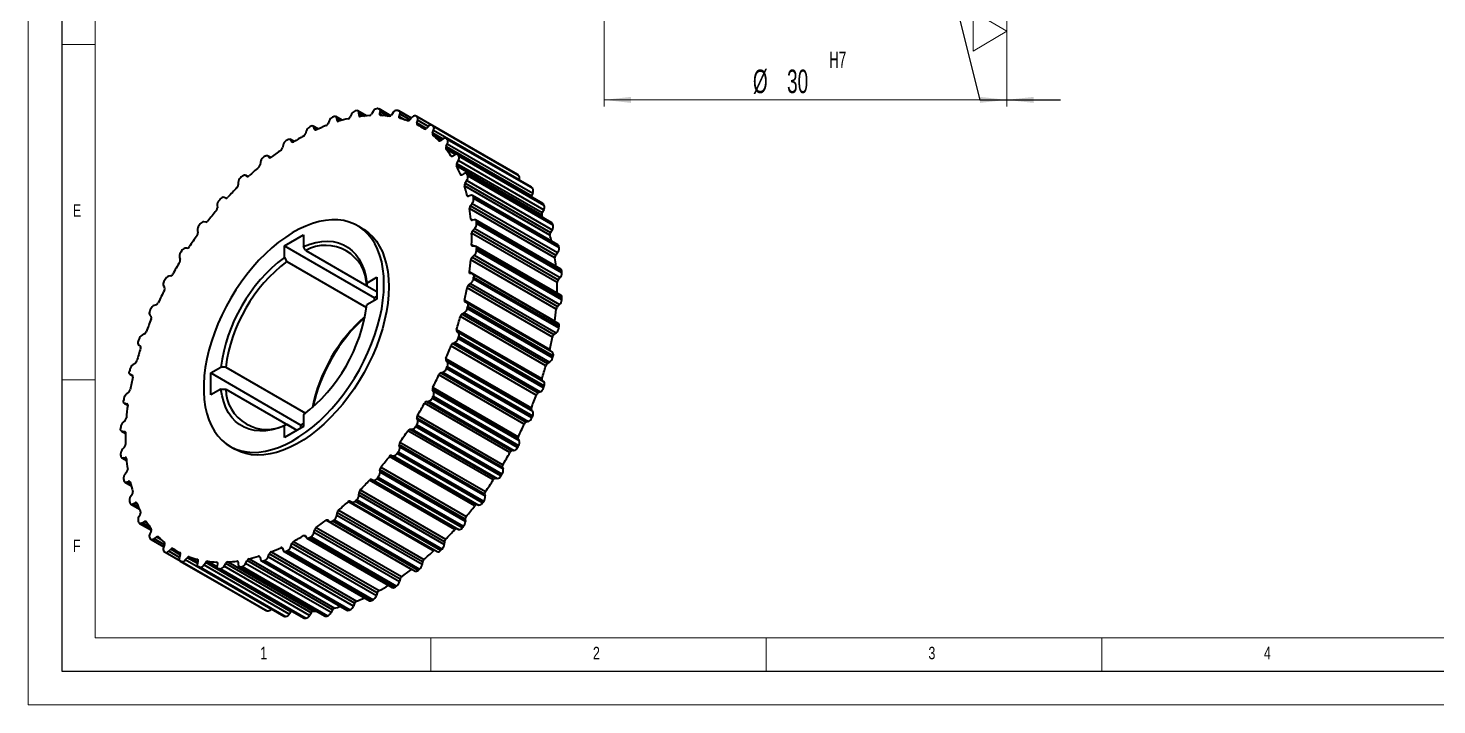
# Model space of a CAD drawing. Header units: millimetres. Extents: x 0 to 420, y 0 to 297.
# Drawn here: x 0 to 209.9, y 0 to 100.9 of the extents above; entities that cross this region are included whole.
import ezdxf

# ---------------------------------------------------------------- set-up
doc = ezdxf.new("R2010")
doc.units = ezdxf.units.MM
doc.styles.add('SLDTEXTSTYLE0', font='TXT', dxfattribs={"width": 0.605})
doc.styles.add('SLDTEXTSTYLE3', font='TXT', dxfattribs={"width": 0.75})
doc.dimstyles.new('SLDDIMSTYLE3', dxfattribs={"dimtxt": 3.5, "dimasz": 4, "dimexe": 0, "dimexo": 0.0625, "dimgap": 0.875, "dimtad": 1, "dimlfac": 0.5, "dimrnd": 1e-09, "dimzin": 12, "dimdsep": 46, "dimtxsty": 'SLDTEXTSTYLE0', "dimsah": 1, "dimcen": 0.09, "dimadec": 0, "dimazin": 0, "dimtfac": 1, "dimtofl": 0, "dimtmove": 0, "dimatfit": 3, "dimfxl": 1, "dimfrac": 2, "dimtolj": 1, "dimtzin": 12, "dimarcsym": 0})
doc.dimstyles.new('SLDDIMSTYLE5', dxfattribs={"dimtxt": 0, "dimasz": 4, "dimexe": 0, "dimexo": 0.0625, "dimgap": 0, "dimtad": 0, "dimtih": 1, "dimtoh": 1, "dimdec": 0, "dimrnd": 1e-09, "dimzin": 0, "dimdsep": 46, "dimtxsty": 'Standard', "dimblk1": 'NONE', "dimblk2": 'NONE', "dimsah": 1, "dimcen": 0.09, "dimadec": 0, "dimazin": 0, "dimtfac": 4, "dimtdec": 0, "dimtofl": 0, "dimtmove": 0, "dimatfit": 3, "dimldrblk": 'NONE', "dimfxl": 1, "dimfrac": 2, "dimtolj": 1, "dimtzin": 0, "dimarcsym": 0})

# ---------------------------------------------------------------- blocks, each defined once
blk = doc.blocks.new('*D13')
at = {"color": 7, "linetype": 'Continuous', "lineweight": 15}
for p, q in [((85.84, 192.25), (85.84, 89.22)), ((145.84, 192.25), (145.84, 89.22)), ((85.84, 90.22), (145.84, 90.22)), ((145.84, 90.22), (153.84, 90.22))]:
    blk.add_line(p, q, dxfattribs=at)
for points in [[(85.84, 90.22), (89.84, 89.77), (89.84, 90.67)], [(145.84, 90.22), (141.84, 90.67), (141.84, 89.77)], [(145.84, 90.22), (149.84, 89.77), (149.84, 90.67)]]:
    blk.add_solid(points, dxfattribs=at)
at = {"color": 7, "linetype": 'Continuous', "lineweight": 15, "attachment_point": 1, "style": 'SLDTEXTSTYLE0'}
for s, insert, char_height in [('H7', (119.38, 97.43), 2.45), ('%%c', (108.01, 94.73), 3.5), ('30', (113.1, 94.73), 3.5)]:
    blk.add_mtext(s, dxfattribs=dict(at, insert=insert, char_height=char_height))
blk = doc.blocks.new('_NONE')
blk = doc.blocks.new('SW_SFSYMBOL_0')
at = {"color": 0, "linetype": 'Continuous', "lineweight": 0}
for p, q in [((-5, -0.65), (-5, 6.68)), ((5, -6.54), (-5, -0.65)), ((0, -3.6), (0, -9.49)), ((5, -6.54), (0, -9.49))]:
    blk.add_line(p, q, dxfattribs=at)
at = {"color": 0, "linetype": 'Continuous', "lineweight": 0, "insert": (-4.51, 0), "char_height": 3.5, "attachment_point": 1, "rotation": 90, "style": 'SLDTEXTSTYLE0'}
blk.add_mtext('3,2', dxfattribs=at)

msp = doc.modelspace()

# ---------------------------------------------------------------- linework, layer by layer
at = {"color": 7, "linetype": 'Continuous', "lineweight": 0}
for p, q in [((0, 297), (0, 0.017)), ((10, 287), (10, 10)), ((5, 98.5), (10, 98.5)), ((10, 48.5), (5, 48.5)), ((10, 10), (227.8, 10)), ((60, 5), (60, 10)), ((110, 10), (110, 5)), ((160, 5), (160, 10)), ((0, 0.017), (419.733, 0.02))]:
    msp.add_line(p, q, dxfattribs=at)
at = {"color": 7, "linetype": 'Continuous', "lineweight": 30}
for p, q in [((5, 292), (5, 5.017)), ((5, 5.017), (227.8, 5.017))]:
    msp.add_line(p, q, dxfattribs=at)
at = {"color": 7, "linetype": 'Continuous', "lineweight": 40}
for p, q in [((50.428, 87.846), (49.147, 88.586)), ((49.305, 87.927), (49.291, 88.29)), ((51.398, 88.498), (51.162, 88.111)), ((54.054, 87.861), (52.293, 88.878)), ((52.408, 88.121), (52.436, 88.506)), ((54.411, 88.33), (54.148, 87.965)), ((57.119, 87.509), (55.24, 88.594)), ((43.208, 85.879), (42.475, 86.303)), ((42.693, 85.843), (42.597, 86.141)), ((44.858, 87.102), (44.686, 86.69)), ((46.794, 87.18), (45.855, 87.722)), ((46.049, 87.164), (45.993, 87.497)), ((48.196, 88.087), (47.989, 87.684)), ((55.303, 87.741), (55.373, 88.143)), ((57.182, 87.584), (56.897, 87.249)), ((70.665, 80.391), (57.937, 87.739)), ((57.942, 86.794), (58.052, 87.205)), ((59.129, 85.859), (58.543, 86.197)), ((59.665, 86.274), (59.363, 85.973)), ((72.912, 79.093), (60.184, 86.441)), ((60.205, 86.428), (72.933, 79.08)), ((73.09, 78.964), (60.362, 86.311)), ((39.656, 84.009), (39.063, 84.351)), ((39.298, 83.987), (39.162, 84.245)), ((41.443, 85.562), (41.307, 85.147)), ((60.279, 85.296), (60.427, 85.71)), ((60.427, 85.71), (73.155, 78.362)), ((61.816, 84.422), (61.502, 84.161)), ((75.001, 77.185), (62.273, 84.532)), ((62.333, 84.483), (75.061, 77.135)), ((75.194, 76.982), (62.466, 84.33)), ((36.165, 81.62), (35.679, 81.9)), ((38.007, 83.491), (37.911, 83.082)), ((62.274, 83.272), (62.459, 83.682)), ((62.274, 83.272), (75.002, 75.925)), ((62.459, 83.682), (75.187, 76.335)), ((63.599, 82.06), (63.279, 81.843)), ((76.72, 74.774), (63.992, 82.122)), ((64.085, 82.026), (76.813, 74.679)), ((34.612, 80.926), (34.556, 80.529)), ((35.919, 81.629), (35.746, 81.842)), ((76.572, 73.028), (63.844, 80.376)), ((63.894, 80.759), (64.111, 81.157)), ((63.894, 80.759), (76.622, 73.411)), ((64.111, 81.157), (76.839, 73.81)), ((76.919, 74.492), (64.191, 81.84)), ((70.676, 80.384), (70.665, 80.391)), ((31.313, 77.911), (31.299, 77.533)), ((32.745, 78.782), (32.379, 78.993)), ((32.615, 78.808), (32.409, 78.973)), ((64.983, 79.228), (64.663, 79.059)), ((65.109, 77.797), (65.355, 78.178)), ((65.109, 77.797), (77.837, 70.45)), ((78.04, 71.903), (65.312, 79.251)), ((65.355, 78.178), (78.083, 70.83)), ((65.43, 79.101), (78.158, 71.753)), ((78.234, 71.536), (65.507, 78.884)), ((72.933, 79.08), (72.912, 79.093)), ((73.155, 78.362), (73.122, 78.269)), ((29.443, 75.573), (29.206, 75.687)), ((77.748, 70.054), (65.02, 77.402)), ((65.946, 75.974), (65.629, 75.856)), ((78.937, 68.62), (66.21, 75.968)), ((66.345, 75.756), (79.073, 68.408)), ((75.187, 76.335), (75.002, 75.925)), ((28.169, 74.497), (28.197, 74.144)), ((78.501, 66.69), (65.773, 74.038)), ((65.9, 74.439), (66.171, 74.794)), ((65.9, 74.439), (78.628, 67.091)), ((66.171, 74.794), (78.899, 67.447)), ((79.119, 68.165), (66.391, 75.512)), ((76.839, 73.81), (76.622, 73.411)), ((26.456, 71.979), (26.193, 72.04)), ((49.801, 71.055), (49.094, 71.463)), ((66.469, 72.355), (66.163, 72.29)), ((79.398, 64.983), (66.67, 72.33)), ((66.814, 72.049), (79.542, 64.701)), ((79.557, 64.435), (66.829, 71.783)), ((25.232, 70.743), (25.301, 70.421)), ((38.181, 68.481), (41.009, 70.114)), ((41.009, 70.114), (41.009, 68.375)), ((78.818, 62.994), (66.09, 70.342)), ((66.254, 70.741), (66.545, 71.066)), ((66.254, 70.741), (78.981, 63.393)), ((66.545, 71.066), (79.273, 63.718)), ((78.083, 70.83), (77.837, 70.45)), ((23.707, 68.088), (23.422, 68.095)), ((38.181, 66.742), (38.181, 68.481)), ((38.181, 68.481), (51.616, 60.725)), ((41.363, 67.759), (50.46, 62.507)), ((66.545, 68.432), (66.254, 68.421)), ((79.413, 61.052), (66.685, 68.4)), ((79.542, 60.412), (66.814, 67.76)), ((66.829, 68.044), (79.557, 60.696)), ((78.899, 67.447), (78.628, 67.091)), ((22.552, 66.712), (22.662, 66.427)), ((38.534, 66.126), (50.419, 59.265)), ((78.694, 59.028), (65.966, 66.376)), ((66.163, 66.767), (66.469, 67.055)), ((66.163, 66.767), (78.891, 59.419)), ((66.469, 67.055), (79.197, 59.708)), ((21.241, 63.966), (20.94, 63.919)), ((50.464, 62.915), (51.969, 63.784)), ((51.969, 63.784), (51.969, 60.518)), ((65.773, 64.569), (78.501, 57.222)), ((66.171, 64.272), (65.9, 64.315)), ((78.983, 56.895), (66.255, 64.243)), ((79.073, 56.164), (66.345, 63.511)), ((66.391, 63.808), (79.119, 56.461)), ((79.273, 63.718), (78.981, 63.393)), ((20.177, 62.474), (20.325, 62.231)), ((50.461, 62.505), (51.969, 61.634)), ((51.616, 60.725), (51.969, 60.929)), ((78.131, 54.861), (65.403, 62.208)), ((65.629, 62.585), (65.946, 62.832)), ((65.629, 62.585), (78.357, 55.237)), ((65.946, 62.832), (78.673, 55.484)), ((19.102, 59.684), (18.789, 59.583)), ((51.969, 60.518), (50.464, 59.649)), ((51.616, 60.314), (51.616, 60.725)), ((65.02, 60.336), (77.748, 52.988)), ((65.355, 59.947), (65.109, 60.044)), ((78.115, 52.584), (65.387, 59.932)), ((78.158, 51.762), (65.43, 59.11)), ((65.507, 59.415), (78.234, 52.068)), ((79.197, 59.708), (78.891, 59.419)), ((18.146, 58.101), (18.33, 57.904)), ((77.139, 50.563), (64.411, 57.911)), ((64.663, 58.266), (64.983, 58.468)), ((64.663, 58.266), (77.391, 50.919)), ((64.983, 58.468), (77.711, 51.12)), ((78.501, 57.222), (78.498, 57.176)), ((17.325, 55.314), (17.005, 55.162)), ((63.844, 56.004), (76.572, 48.657)), ((64.111, 55.531), (63.894, 55.679)), ((76.622, 48.331), (63.894, 55.679)), ((76.813, 47.284), (64.085, 54.632)), ((76.839, 48.183), (64.111, 55.531)), ((64.191, 54.94), (76.919, 47.592)), ((78.673, 55.484), (78.357, 55.237)), ((16.494, 53.669), (16.711, 53.52)), ((75.733, 46.209), (63.006, 53.557)), ((63.279, 53.885), (63.599, 54.037)), ((63.279, 53.885), (76.007, 46.537)), ((63.599, 54.037), (76.327, 46.689)), ((15.942, 50.933), (15.621, 50.732)), ((62.265, 51.649), (74.993, 44.301)), ((62.459, 51.098), (62.274, 51.295)), ((75.002, 43.948), (62.274, 51.295)), ((75.187, 43.75), (62.459, 51.098)), ((62.466, 50.459), (75.194, 43.111)), ((77.711, 51.12), (77.391, 50.919)), ((15.217, 49.267), (15.582, 49.056)), ((15.249, 49.252), (15.495, 49.156)), ((27.221, 49.497), (28.727, 50.367)), ((27.221, 46.231), (27.221, 49.497)), ((27.221, 49.497), (40.656, 41.741)), ((29.437, 50.368), (41.323, 43.507)), ((73.94, 41.873), (61.212, 49.22)), ((61.502, 49.515), (61.816, 49.616)), ((61.502, 49.515), (74.23, 42.168)), ((61.816, 49.616), (74.544, 42.268)), ((75.061, 42.806), (62.333, 50.153)), ((76.622, 48.331), (76.839, 48.183)), ((14.975, 46.614), (14.659, 46.367)), ((28.727, 47.1), (27.221, 46.231)), ((29.437, 47.102), (40.045, 40.978)), ((60.427, 46.725), (60.279, 46.969)), ((73.007, 39.621), (60.279, 46.969)), ((60.311, 47.344), (73.039, 39.996)), ((73.155, 39.378), (60.427, 46.725)), ((76.327, 46.689), (76.007, 46.537)), ((14.349, 44.956), (14.835, 44.676)), ((14.433, 44.927), (14.704, 44.884)), ((71.789, 37.628), (59.061, 44.976)), ((59.363, 45.233), (59.665, 45.28)), ((59.363, 45.233), (72.091, 37.885)), ((59.665, 45.28), (72.393, 37.933)), ((72.933, 38.403), (60.205, 45.751)), ((60.362, 46.049), (73.09, 38.701)), ((14.442, 42.432), (14.135, 42.144)), ((41.009, 43.274), (41.009, 41.535)), ((58.052, 42.487), (57.942, 42.772)), ((70.67, 35.425), (57.942, 42.772)), ((58.014, 43.163), (70.742, 35.815)), ((70.78, 35.14), (58.052, 42.487)), ((74.544, 42.268), (74.23, 42.168)), ((75.002, 43.948), (75.187, 43.75)), ((13.919, 40.8), (14.512, 40.458)), ((14.06, 40.767), (14.351, 40.778)), ((38.181, 39.902), (38.181, 41.641)), ((41.009, 41.535), (38.181, 39.902)), ((38.534, 41.849), (40.044, 40.977)), ((40.656, 41.741), (41.009, 41.946)), ((40.656, 41.331), (40.656, 41.741)), ((69.316, 33.549), (56.588, 40.896)), ((56.897, 41.111), (57.182, 41.104)), ((56.897, 41.111), (69.625, 33.763)), ((57.182, 41.104), (69.91, 33.757)), ((70.463, 34.152), (57.735, 41.499)), ((57.915, 41.785), (70.643, 34.437)), ((14.351, 38.458), (14.06, 38.133)), ((30.096, 38.553), (30.803, 38.145)), ((55.373, 38.457), (55.303, 38.778)), ((68.031, 31.431), (55.303, 38.778)), ((68.101, 31.109), (55.373, 38.457)), ((55.414, 39.178), (68.142, 31.83)), ((72.393, 37.933), (72.091, 37.885)), ((73.007, 39.621), (73.155, 39.378)), ((13.934, 36.869), (14.668, 36.446)), ((14.135, 36.844), (14.442, 36.909)), ((66.565, 29.703), (53.837, 37.051)), ((54.148, 37.22), (54.411, 37.159)), ((54.148, 37.22), (66.876, 29.872)), ((54.411, 37.159), (67.139, 29.811)), ((67.696, 30.124), (54.968, 37.472)), ((55.166, 37.74), (67.894, 30.392)), ((14.704, 34.76), (14.433, 34.405)), ((51.162, 33.626), (51.398, 33.512)), ((51.162, 33.626), (63.889, 26.278)), ((64.678, 26.39), (51.95, 33.738)), ((52.164, 33.984), (64.892, 26.636)), ((52.436, 34.702), (52.408, 35.055)), ((65.136, 27.708), (52.408, 35.055)), ((65.164, 27.354), (52.436, 34.702)), ((52.555, 35.456), (65.283, 28.109)), ((69.91, 33.757), (69.625, 33.763)), ((70.67, 35.425), (70.78, 35.14)), ((14.395, 33.231), (15.333, 32.689)), ((14.659, 33.225), (14.975, 33.343)), ((49.291, 31.288), (49.305, 31.666)), ((62.033, 24.319), (49.305, 31.666)), ((49.487, 32.062), (62.215, 24.715)), ((63.583, 26.158), (50.855, 33.506)), ((51.398, 33.512), (64.126, 26.164)), ((15.495, 31.402), (15.249, 31.022)), ((15.293, 29.949), (16.573, 29.209)), ((15.621, 29.971), (15.942, 30.14)), ((60.42, 22.974), (47.692, 30.322)), ((47.989, 30.391), (48.196, 30.226)), ((48.225, 30.206), (60.953, 22.858)), ((61.46, 23.013), (48.732, 30.361)), ((48.958, 30.58), (61.686, 23.232)), ((62.019, 23.94), (49.291, 31.288)), ((67.139, 29.811), (66.876, 29.872)), ((68.031, 31.431), (68.101, 31.109)), ((16.711, 28.441), (16.494, 28.042)), ((17.005, 27.139), (17.325, 27.356)), ((57.13, 20.206), (44.402, 27.554)), ((44.686, 27.57), (44.858, 27.357)), ((44.926, 27.299), (57.654, 19.951)), ((58.098, 20.051), (45.37, 27.399)), ((45.604, 27.587), (58.332, 20.24)), ((45.993, 28.273), (46.049, 28.67)), ((58.721, 20.925), (45.993, 28.273)), ((58.776, 21.322), (46.049, 28.67)), ((46.262, 29.054), (58.99, 21.707)), ((65.136, 27.708), (65.164, 27.354)), ((16.612, 27.077), (18.373, 26.061)), ((18.33, 25.927), (18.146, 25.517)), ((41.307, 25.212), (41.443, 24.954)), ((42.597, 25.708), (42.693, 26.117)), ((55.325, 18.36), (42.597, 25.708)), ((55.421, 18.77), (42.693, 26.117)), ((42.934, 26.483), (55.662, 19.135)), ((64.126, 26.164), (63.889, 26.278)), ((18.331, 24.667), (20.21, 23.582)), ((18.789, 24.777), (19.102, 25.038)), ((20.325, 23.904), (20.177, 23.489)), ((20.94, 22.925), (21.241, 23.226)), ((37.911, 23.356), (38.007, 23.059)), ((39.162, 23.638), (39.298, 24.052)), ((51.89, 16.29), (39.162, 23.638)), ((52.025, 16.704), (39.298, 24.052)), ((39.562, 24.393), (52.29, 17.045)), ((41.541, 24.848), (54.269, 17.501)), ((54.649, 17.554), (41.921, 24.902)), ((42.159, 25.057), (54.887, 17.709)), ((62.033, 24.319), (62.019, 23.94)), ((20.42, 22.758), (22.656, 21.467)), ((22.061, 23.002), (22.643, 22.666)), ((22.662, 22.406), (22.552, 21.994)), ((22.668, 21.461), (35.395, 14.113)), ((35.417, 14.102), (22.689, 21.449)), ((22.869, 21.371), (35.597, 14.024)), ((23.422, 21.615), (23.707, 21.951)), ((36.15, 14.267), (23.422, 21.615)), ((25.301, 21.458), (25.232, 21.056)), ((26.193, 20.869), (26.456, 21.234)), ((39.184, 13.886), (26.456, 21.234)), ((28.197, 21.078), (28.169, 20.693)), ((29.206, 20.701), (29.443, 21.088)), ((42.171, 13.74), (29.443, 21.088)), ((29.75, 21.322), (42.478, 13.975)), ((31.299, 21.272), (31.313, 20.909)), ((32.409, 21.112), (32.615, 21.516)), ((45.137, 13.765), (32.409, 21.112)), ((45.343, 14.168), (32.615, 21.516)), ((32.913, 21.79), (45.641, 14.443)), ((34.556, 22.036), (34.612, 21.703)), ((34.749, 21.477), (47.477, 14.129)), ((47.728, 14.118), (35, 21.466)), ((35.234, 21.547), (47.962, 14.2)), ((35.746, 22.097), (35.919, 22.509)), ((48.474, 14.749), (35.746, 22.097)), ((48.647, 15.162), (35.919, 22.509)), ((36.202, 22.82), (48.93, 15.472)), ((38.13, 22.897), (50.857, 15.549)), ((51.173, 15.565), (38.445, 22.913)), ((38.683, 23.032), (51.411, 15.685)), ((58.776, 21.322), (58.721, 20.925)), ((25.365, 20.605), (38.093, 13.258)), ((38.166, 13.23), (25.438, 20.578)), ((25.636, 20.539), (38.364, 13.192)), ((38.921, 13.522), (26.193, 20.869)), ((28.312, 20.321), (41.04, 12.974)), ((41.169, 12.941), (28.441, 20.289)), ((28.655, 20.29), (41.383, 12.943)), ((41.934, 13.353), (29.206, 20.701)), ((31.458, 20.614), (44.186, 13.266)), ((44.374, 13.239), (31.647, 20.586)), ((31.873, 20.628), (44.6, 13.281)), ((57.168, 20.232), (57.13, 20.206)), ((55.421, 18.77), (55.325, 18.36)), ((48.647, 15.162), (48.474, 14.749)), ((52.025, 16.704), (51.89, 16.29)), ((35.395, 14.113), (35.417, 14.102)), ((36.214, 14.342), (36.15, 14.267)), ((39.184, 13.886), (38.921, 13.522)), ((42.171, 13.74), (41.934, 13.353)), ((45.343, 14.168), (45.137, 13.765))]:
    msp.add_line(p, q, dxfattribs=at)
at = {"color": 8, "linetype": 'Continuous', "lineweight": 40}
for p, q in [((49.291, 88.29), (50.111, 87.816)), ((52.436, 88.506), (53.663, 87.798)), ((42.597, 86.141), (43.119, 85.839)), ((45.993, 87.497), (46.624, 87.132)), ((46.049, 87.164), (46.279, 87.031)), ((49.305, 87.927), (49.601, 87.757)), ((52.408, 88.121), (52.834, 87.875)), ((55.303, 87.741), (56.133, 87.262)), ((55.373, 88.143), (56.906, 87.258)), ((57.942, 86.794), (59.363, 85.973)), ((58.052, 87.205), (59.665, 86.274)), ((39.162, 84.245), (39.615, 83.984)), ((39.298, 83.987), (39.434, 83.908)), ((42.693, 85.843), (42.878, 85.736)), ((59.061, 85.881), (59.072, 85.875)), ((60.279, 85.296), (61.806, 84.414)), ((61.579, 84.225), (60.311, 84.957)), ((61.212, 84.121), (61.276, 84.084)), ((63.666, 82.1), (62.265, 82.908)), ((35.746, 81.842), (36.148, 81.61)), ((35.919, 81.629), (36.005, 81.579)), ((63.006, 81.855), (63.12, 81.789)), ((32.409, 78.973), (32.741, 78.781)), ((32.615, 78.808), (32.65, 78.788)), ((64.411, 79.123), (64.574, 79.029)), ((65.403, 75.972), (65.613, 75.851)), ((65.966, 72.455), (66.228, 72.304)), ((66.09, 68.632), (66.443, 68.428)), ((15.581, 49.06), (15.249, 49.252)), ((15.53, 49.135), (15.495, 49.156)), ((14.835, 44.695), (14.433, 44.927)), ((14.791, 44.834), (14.704, 44.884)), ((14.513, 40.506), (14.06, 40.767)), ((14.488, 40.699), (14.351, 40.778)), ((14.658, 36.543), (14.135, 36.844)), ((14.626, 36.803), (14.442, 36.909)), ((15.29, 32.861), (14.659, 33.225)), ((15.205, 33.21), (14.975, 33.343)), ((16.441, 29.498), (15.621, 29.971)), ((16.237, 29.97), (15.942, 30.14)), ((17.752, 27.11), (17.325, 27.356)), ((18.232, 26.431), (17.005, 27.139)), ((41.395, 25.044), (41.042, 25.248)), ((20.321, 23.892), (18.789, 24.777)), ((19.931, 24.56), (19.102, 25.038)), ((22.662, 22.406), (21.241, 23.226)), ((37.931, 23.293), (37.67, 23.444)), ((22.552, 21.994), (20.94, 22.925)), ((22.602, 22.707), (22.591, 22.713)), ((25.234, 21.069), (23.707, 21.951)), ((24.016, 22.093), (25.284, 21.361)), ((25.254, 21.693), (25.191, 21.73)), ((26.767, 21.424), (28.167, 20.615)), ((28.164, 21.243), (28.049, 21.309)), ((31.281, 21.363), (31.117, 21.458)), ((34.553, 22.052), (34.343, 22.174))]:
    msp.add_line(p, q, dxfattribs=at)
at = {"color": 7, "linetype": 'Continuous', "lineweight": 40, "flags": 128}
for points in [[(52.164, 88.911), (52.227, 88.904), (52.284, 88.882), (52.334, 88.848), (52.375, 88.8), (52.406, 88.741), (52.427, 88.671), (52.437, 88.592), (52.436, 88.506)], [(55.166, 88.621), (55.224, 88.602), (55.275, 88.569), (55.317, 88.523), (55.349, 88.465), (55.372, 88.396), (55.383, 88.319), (55.383, 88.233), (55.373, 88.143)], [(52.555, 87.89), (52.521, 87.896), (52.49, 87.909), (52.463, 87.929), (52.441, 87.956), (52.424, 87.99), (52.413, 88.029), (52.407, 88.073), (52.408, 88.121)], [(55.414, 87.469), (55.382, 87.481), (55.355, 87.501), (55.332, 87.528), (55.315, 87.561), (55.303, 87.599), (55.297, 87.643), (55.297, 87.69), (55.303, 87.741)], [(38.683, 84.298), (38.757, 84.339), (38.83, 84.367), (38.9, 84.382), (38.966, 84.382), (39.027, 84.368), (39.08, 84.34), (39.126, 84.299), (39.162, 84.245)], [(39.562, 83.952), (39.521, 83.93), (39.481, 83.916), (39.442, 83.909), (39.405, 83.91), (39.372, 83.918), (39.343, 83.934), (39.318, 83.957), (39.298, 83.987)], [(61.502, 84.161), (61.462, 84.131), (61.421, 84.107), (61.38, 84.09), (61.341, 84.081), (61.303, 84.08), (61.269, 84.086), (61.238, 84.1), (61.212, 84.121)], [(61.816, 84.422), (61.889, 84.477), (61.963, 84.519), (62.036, 84.548), (62.106, 84.563), (62.173, 84.564), (62.234, 84.55), (62.288, 84.523), (62.333, 84.483)], [(35.234, 81.801), (35.308, 81.853), (35.382, 81.893), (35.454, 81.919), (35.524, 81.932), (35.59, 81.93), (35.65, 81.915), (35.702, 81.885), (35.746, 81.842)], [(63.599, 82.06), (63.673, 82.104), (63.746, 82.134), (63.817, 82.151), (63.884, 82.154), (63.946, 82.142), (64, 82.117), (64.047, 82.078), (64.085, 82.026)], [(36.202, 81.646), (36.161, 81.618), (36.12, 81.597), (36.08, 81.583), (36.042, 81.577), (36.005, 81.579), (35.972, 81.588), (35.943, 81.605), (35.919, 81.629)], [(63.279, 81.843), (63.238, 81.819), (63.197, 81.801), (63.158, 81.791), (63.12, 81.789), (63.086, 81.795), (63.054, 81.808), (63.028, 81.828), (63.006, 81.855)], [(31.873, 78.838), (31.944, 78.901), (32.018, 78.951), (32.091, 78.99), (32.164, 79.015), (32.233, 79.025), (32.298, 79.022), (32.357, 79.004), (32.409, 78.973)], [(75.061, 77.135), (75.015, 77.175), (75.001, 77.185)], [(53.03, 62.764), (52.992, 63.915), (52.876, 65.015), (52.685, 66.058), (52.419, 67.037), (52.079, 67.948), (51.668, 68.784), (51.188, 69.542), (50.641, 70.216), (50.031, 70.803), (49.361, 71.3), (48.635, 71.703), (47.858, 72.011), (47.033, 72.221), (46.165, 72.333), (45.26, 72.346), (44.323, 72.259), (43.358, 72.073), (42.372, 71.79), (41.37, 71.411), (40.357, 70.937), (39.341, 70.373), (38.326, 69.72), (37.318, 68.983), (36.323, 68.166), (35.347, 67.274), (34.395, 66.311), (33.473, 65.284), (32.586, 64.197), (31.739, 63.059), (30.938, 61.874), (30.185, 60.649), (29.487, 59.393), (28.847, 58.111), (28.268, 56.811), (27.754, 55.502), (27.308, 54.189), (26.932, 52.881), (26.629, 51.585), (26.4, 50.309), (26.247, 49.06), (26.17, 47.845), (26.17, 46.67), (26.247, 45.544), (26.4, 44.472), (26.629, 43.46), (26.932, 42.514), (27.308, 41.64), (27.754, 40.843), (28.268, 40.126), (28.847, 39.495), (29.487, 38.953), (30.185, 38.502), (30.938, 38.146), (31.739, 37.887), (32.586, 37.726), (33.473, 37.664), (34.395, 37.701), (35.347, 37.837), (36.323, 38.072), (37.318, 38.403), (38.326, 38.83), (39.341, 39.35), (40.357, 39.959), (41.37, 40.654), (42.372, 41.431), (43.358, 42.287), (44.323, 43.215), (45.26, 44.211), (46.165, 45.268), (47.033, 46.381), (47.858, 47.544), (48.635, 48.75), (49.361, 49.991), (50.031, 51.261), (50.641, 52.553), (51.188, 53.858), (51.668, 55.17), (52.079, 56.482), (52.419, 57.784), (52.685, 59.071), (52.876, 60.335), (52.992, 61.568), (53.03, 62.764)], [(49.801, 71.055), (50.068, 70.892), (50.738, 70.395), (51.348, 69.808), (51.895, 69.134), (52.375, 68.376), (52.786, 67.54), (53.126, 66.629), (53.392, 65.649), (53.584, 64.607), (53.699, 63.507), (53.737, 62.355)], [(41.009, 68.375), (41.953, 68.729), (42.879, 68.979), (43.78, 69.121), (44.649, 69.156), (45.479, 69.082), (46.265, 68.901), (46.999, 68.614), (47.677, 68.223), (48.292, 67.73), (48.842, 67.141), (49.32, 66.458), (49.725, 65.688), (50.052, 64.837), (50.299, 63.91), (50.464, 62.915)], [(41.363, 67.759), (41.291, 67.884), (41.009, 68.375)], [(66.254, 68.421), (66.218, 68.423), (66.185, 68.433), (66.156, 68.451), (66.132, 68.475), (66.113, 68.507), (66.1, 68.544), (66.092, 68.586), (66.09, 68.632)], [(66.545, 68.432), (66.609, 68.428), (66.667, 68.409), (66.718, 68.377), (66.761, 68.331), (66.794, 68.274), (66.816, 68.206), (66.828, 68.129), (66.829, 68.044)], [(38.181, 66.742), (38.463, 66.251), (38.534, 66.126)], [(65.9, 64.315), (65.867, 64.325), (65.838, 64.341), (65.814, 64.365), (65.794, 64.396), (65.78, 64.432), (65.772, 64.474), (65.77, 64.52), (65.773, 64.569)], [(66.171, 64.272), (66.23, 64.256), (66.282, 64.225), (66.326, 64.181), (66.36, 64.125), (66.384, 64.058), (66.397, 63.982), (66.4, 63.898), (66.391, 63.808)], [(53.737, 62.355), (53.699, 61.16), (53.584, 59.927), (53.392, 58.663), (53.126, 57.376), (52.786, 56.073), (52.375, 54.762), (51.895, 53.45), (51.348, 52.144), (50.738, 50.853), (50.068, 49.583), (49.342, 48.342), (48.565, 47.136), (47.74, 45.973), (46.872, 44.86), (45.967, 43.802), (45.03, 42.807), (44.065, 41.879), (43.079, 41.023), (42.077, 40.246), (41.065, 39.55), (40.048, 38.941), (39.033, 38.422), (38.025, 37.995), (37.03, 37.664), (36.054, 37.429), (35.102, 37.293), (34.18, 37.255), (33.293, 37.318), (32.446, 37.479), (31.645, 37.738), (30.893, 38.094), (30.803, 38.145)], [(50.464, 62.915), (50.463, 62.885), (50.461, 62.505)], [(65.355, 59.947), (65.408, 59.918), (65.453, 59.876), (65.488, 59.822), (65.513, 59.756), (65.528, 59.681), (65.532, 59.598), (65.525, 59.509), (65.507, 59.415)], [(15.249, 49.252), (15.196, 49.281), (15.152, 49.323), (15.116, 49.378), (15.091, 49.443), (15.076, 49.518), (15.072, 49.601), (15.08, 49.691), (15.098, 49.784)], [(29.437, 50.368), (29.292, 50.368), (28.727, 50.367)], [(28.727, 47.1), (29.292, 47.102), (29.437, 47.102)], [(38.181, 41.641), (37.237, 41.286), (36.311, 41.037), (35.41, 40.894), (34.541, 40.86), (33.711, 40.933), (32.926, 41.114), (32.191, 41.402), (31.514, 41.793), (30.898, 42.285), (30.348, 42.875), (29.87, 43.557), (29.465, 44.327), (29.139, 45.179), (28.892, 46.106), (28.727, 47.1)], [(14.433, 44.927), (14.374, 44.944), (14.322, 44.974), (14.279, 45.018), (14.244, 45.074), (14.22, 45.141), (14.207, 45.217), (14.205, 45.301), (14.213, 45.391)], [(14.704, 44.884), (14.737, 44.875), (14.766, 44.858), (14.791, 44.834), (14.81, 44.803), (14.824, 44.767), (14.832, 44.725), (14.835, 44.679), (14.831, 44.63)], [(14.06, 40.767), (13.995, 40.772), (13.937, 40.79), (13.886, 40.823), (13.844, 40.868), (13.811, 40.925), (13.788, 40.993), (13.776, 41.071), (13.775, 41.155)], [(14.351, 40.778), (14.387, 40.776), (14.419, 40.766), (14.448, 40.748), (14.472, 40.724), (14.491, 40.693), (14.504, 40.656), (14.512, 40.613), (14.514, 40.567)], [(38.534, 41.849), (38.207, 41.656), (38.181, 41.641)], [(48.732, 30.361), (48.66, 30.299), (48.587, 30.248), (48.513, 30.21), (48.441, 30.185), (48.371, 30.174), (48.306, 30.177), (48.247, 30.195), (48.196, 30.226)], [(17.325, 27.356), (17.366, 27.381), (17.407, 27.398), (17.447, 27.408), (17.484, 27.41), (17.519, 27.405), (17.55, 27.392), (17.577, 27.371), (17.599, 27.344)], [(44.402, 27.554), (44.443, 27.581), (44.484, 27.602), (44.524, 27.616), (44.563, 27.622), (44.599, 27.62), (44.632, 27.611), (44.661, 27.594), (44.686, 27.57)], [(45.37, 27.399), (45.297, 27.346), (45.223, 27.306), (45.15, 27.28), (45.08, 27.267), (45.015, 27.269), (44.955, 27.285), (44.902, 27.314), (44.858, 27.357)], [(17.005, 27.139), (16.932, 27.095), (16.858, 27.065), (16.787, 27.048), (16.721, 27.045), (16.659, 27.057), (16.604, 27.083), (16.557, 27.121), (16.519, 27.173)], [(41.042, 25.248), (41.083, 25.269), (41.124, 25.284), (41.163, 25.29), (41.199, 25.29), (41.232, 25.281), (41.262, 25.265), (41.287, 25.242), (41.307, 25.212)], [(18.789, 24.777), (18.715, 24.723), (18.642, 24.68), (18.569, 24.651), (18.498, 24.636), (18.432, 24.636), (18.371, 24.649), (18.317, 24.676), (18.271, 24.717)], [(19.102, 25.038), (19.143, 25.069), (19.184, 25.092), (19.224, 25.109), (19.264, 25.118), (19.301, 25.119), (19.335, 25.113), (19.366, 25.099), (19.392, 25.078)], [(41.921, 24.902), (41.847, 24.86), (41.775, 24.832), (41.704, 24.818), (41.638, 24.817), (41.578, 24.831), (41.524, 24.859), (41.479, 24.901), (41.443, 24.954)], [(25.191, 21.73), (25.222, 21.718), (25.249, 21.698), (25.272, 21.671), (25.289, 21.638), (25.301, 21.6), (25.307, 21.556), (25.307, 21.509), (25.301, 21.458)], [(25.438, 20.578), (25.38, 20.597), (25.329, 20.63), (25.287, 20.676), (25.255, 20.734), (25.233, 20.803), (25.221, 20.881), (25.221, 20.966), (25.232, 21.056)], [(28.049, 21.309), (28.084, 21.304), (28.115, 21.291), (28.142, 21.27), (28.164, 21.243), (28.181, 21.209), (28.192, 21.17), (28.197, 21.126), (28.197, 21.078)], [(28.441, 20.289), (28.377, 20.296), (28.32, 20.317), (28.271, 20.351), (28.23, 20.399), (28.199, 20.458), (28.178, 20.528), (28.168, 20.607), (28.169, 20.693)], [(38.093, 13.258), (38.108, 13.25), (38.166, 13.23)]]:
    msp.add_lwpolyline(points, dxfattribs=at)
at = {"color": 7, "linetype": 'Continuous', "lineweight": 40}
for centre, radius, start, end in [((49, 87.735), 0.878, 107.79746, 156.3693), ((52.578, 68.444), 20.491, 100.17646, 100.81917), ((49.005, 88.328), 0.289, 352.45479, 99.3299), ((52.08, 88.158), 0.762, 99.86867, 153.48835), ((52.186, 72.33), 16.581, 90.07824, 90.81798), ((54.974, 88.015), 0.645, 90.50315, 150.78857), ((52.409, 74.957), 13.939, 78.58871, 79.41969), ((42.46, 85.249), 1.065, 120.40614, 162.91371), ((56.411, 57.576), 32.054, 116.39968, 116.87596), ((42.325, 86.054), 0.285, 17.6287, 125.51819), ((54.596, 60.37), 27.935, 111.40236, 114.67395), ((44.153, 86.892), 0.57, 295.96722, 339.26296), ((45.778, 86.758), 0.983, 114.56334, 159.49698), ((53.94, 63.372), 25.748, 108.89111, 109.44261), ((45.716, 87.479), 0.278, 3.71713, 113.66226), ((46.206, 87.173), 0.158, 183.46671, 290.71327), ((52.754, 65.649), 22.341, 103.09724, 106.8944), ((47.522, 87.891), 0.511, 289.37728, 336.05175), ((49.469, 87.906), 0.166, 172.56098, 276.16237), ((51.931, 70.029), 17.88, 93.44941, 97.85459), ((50.765, 88.313), 0.445, 281.67563, 333.07444), ((51.889, 73.215), 14.69, 82.37951, 87.40135), ((53.82, 88.152), 0.377, 272.58966, 330.26994), ((52.231, 75.077), 12.794, 70.08629, 75.59297), ((56.633, 87.417), 0.314, 261.85292, 327.50894), ((57.637, 87.301), 0.536, 79.44075, 148.12411), ((52.762, 76.16), 12.683, 66.02923, 66.9134), ((57.651, 87.394), 0.443, 334.82548, 53.44514), ((58.178, 86.686), 0.259, 155.49165, 230.69637), ((52.459, 75.658), 12.17, 57.14796, 62.84129), ((60.028, 86.021), 0.443, 66.54311, 145.17585), ((52.742, 76.171), 12.684, 53.07601, 53.96013), ((59.955, 85.963), 0.536, 331.87787, 40.54976), ((39.093, 83.234), 1.116, 125.51845, 166.66689), ((59.886, 51.567), 38.998, 122.93505, 123.35296), ((57.489, 54.607), 34.387, 118.57314, 121.42149), ((40.719, 85.33), 0.615, 301.67688, 342.75247), ((42.847, 85.89), 0.161, 197.09435, 302.92523), ((59.152, 86.124), 0.259, 249.29228, 324.50966), ((60.558, 85.151), 0.314, 152.49294, 218.13801), ((52.069, 75.169), 12.796, 44.39703, 49.90326), ((51.876, 75.262), 13.942, 40.57075, 41.40163), ((61.905, 84.013), 0.645, 329.21352, 29.48959), ((61.251, 48.842), 41.274, 124.84285, 127.36477), ((37.286, 83.231), 0.642, 306.69258, 346.56892), ((62.6, 83.082), 0.377, 149.73202, 207.40346), ((50.626, 73.941), 14.693, 32.59016, 37.61129), ((49.71, 73.756), 16.585, 29.17409, 29.91371), ((65.508, 43.558), 48.062, 130.42433, 132.70276), ((33.916, 80.633), 0.648, 311.15864, 350.77947), ((35.728, 80.746), 1.131, 130.05136, 170.81883), ((64.031, 45.877), 46.041, 128.71591, 129.09025), ((64.267, 80.516), 0.445, 146.92737, 198.31938), ((47.845, 72.384), 17.885, 22.1387, 26.5431), ((63.475, 81.578), 0.762, 326.51358, 20.12603), ((32.418, 77.824), 1.108, 134.11742, 175.45751), ((68.379, 40.949), 52.615, 133.93478, 134.27753), ((32.723, 79.02), 0.238, 243.09196, 322.95859), ((64.562, 79.19), 0.165, 203.82396, 307.43275), ((65.159, 78.999), 0.289, 20.65658, 127.5385), ((65.523, 77.496), 0.511, 143.9498, 190.61928), ((64.648, 78.698), 0.878, 323.63236, 12.19885), ((46.147, 72.152), 20.497, 19.17467, 19.81726), ((65.47, 68.823), 12.684, 53.07601, 53.96013), ((72.683, 78.615), 0.536, 331.87787, 40.54976), ((29.09, 75.185), 0.516, 76.99711, 147.56872), ((29.51, 75.853), 0.288, 256.46092, 326.22104), ((69.742, 39.177), 54.155, 135.49752, 137.60165), ((30.669, 77.583), 0.633, 315.18354, 355.47548), ((43.638, 70.907), 22.347, 13.10058, 16.89702), ((65.559, 75.997), 0.158, 189.27528, 296.52328), ((66.069, 75.725), 0.278, 6.32666, 116.27246), ((41.072, 70.796), 25.755, 10.55285, 11.10424), ((75.548, 75.676), 0.6, 155.50007, 168.99653), ((64.604, 67.915), 13.942, 40.57075, 41.40163), ((74.633, 76.665), 0.645, 329.21352, 29.48959), ((73.382, 35.989), 58.996, 140.21176, 142.19914), ((27.6, 74.136), 0.597, 318.84696, 0.7806), ((29.219, 74.51), 1.05, 137.79918, 180.70261), ((72.561, 36.958), 58.397, 138.75093, 139.07049), ((66.342, 74.078), 0.57, 140.73826, 184.03057), ((38.144, 69.863), 27.943, 5.32246, 8.59346), ((65.413, 75.419), 0.983, 320.50435, 5.43425), ((76.593, 74.558), 0.251, 28.85477, 59.65125), ((62.438, 66.408), 16.585, 29.17409, 29.91371), ((76.203, 74.23), 0.762, 326.51358, 20.12603), ((26.188, 70.855), 0.963, 141.15504, 186.71239), ((75.683, 34.417), 62.423, 143.29546, 143.60132), ((26.176, 71.419), 0.622, 88.4232, 150.25714), ((26.469, 72.327), 0.348, 268.00345, 329.04106), ((66.127, 72.447), 0.161, 177.06678, 282.89278), ((66.53, 72.077), 0.285, 354.47432, 102.35815), ((65.765, 71.791), 1.065, 317.08723, 359.59247), ((34.815, 70.038), 32.062, 3.12083, 3.59702), ((76.995, 73.168), 0.445, 146.92737, 198.31938), ((61.086, 65.282), 17.315, 25.15564, 26.57459), ((77.901, 71.672), 0.269, 17.44581, 58.97569), ((77.376, 71.351), 0.878, 323.63236, 12.19885), ((58.874, 64.804), 20.497, 19.17467, 19.81726), ((75.872, 34.128), 62.104, 144.69281, 146.61334), ((24.76, 70.356), 0.545, 322.20691, 6.85706), ((66.705, 70.324), 0.615, 137.24838, 178.32187), ((31.705, 69.487), 34.396, 358.57606, 1.42394), ((78.251, 70.149), 0.511, 143.9498, 190.61928), ((56.768, 63.673), 21.929, 14.49546, 16.91656), ((23.384, 66.914), 0.856, 144.2298, 193.68993), ((77.614, 33.069), 64.779, 147.68361, 147.98174), ((23.526, 67.364), 0.738, 98.11068, 152.93458), ((23.651, 68.499), 0.415, 277.79731, 331.80361), ((44.334, 62.4), 6.128, 0.98498, 119.00426), ((65.703, 67.867), 1.116, 313.33359, 354.48096), ((27.874, 70.043), 39.007, 356.64488, 357.06272), ((78.141, 68.072), 0.983, 320.50435, 5.43425), ((78.775, 68.368), 0.301, 7.74658, 57.20036), ((53.8, 63.448), 25.755, 10.55285, 11.10424), ((76.779, 33.542), 63.185, 149.05075, 150.94925), ((22.194, 66.311), 0.482, 325.30791, 13.9118), ((53.165, 47.174), 24.646, 127.44311, 172.55689), ((53.105, 47.209), 23.878, 127.60406, 172.39594), ((24.831, 69.862), 41.283, 352.63364, 355.15521), ((66.604, 66.301), 0.642, 133.43149, 173.30693), ((79.07, 66.73), 0.57, 140.73826, 184.03057), ((51.141, 62.551), 27.671, 5.92225, 8.60345), ((20.862, 62.749), 0.738, 147.0674, 201.88365), ((77.607, 33.054), 64.781, 152.01825, 152.31637), ((21.18, 63.098), 0.856, 106.30608, 155.77191), ((21.108, 64.429), 0.482, 286.0841, 334.69376), ((65.231, 63.709), 1.131, 309.18111, 349.9487), ((20.874, 70.788), 46.049, 350.90838, 351.28268), ((79.433, 62.976), 0.615, 137.24838, 178.32187), ((44.494, 62.14), 34.335, 358.75517, 1.4252), ((78.493, 64.443), 1.065, 317.08723, 359.59247), ((79.213, 64.711), 0.328, 358.3342, 55.82399), ((47.543, 62.69), 32.062, 3.12083, 3.59702), ((75.82, 34.034), 62.107, 153.38663, 155.3071), ((19.941, 62.074), 0.415, 328.19828, 22.1969), ((18.127, 70.907), 48.07, 347.29629, 349.57446), ((66.039, 62.083), 0.648, 129.22039, 168.84149), ((79.195, 60.756), 0.368, 350.5812, 53.50576), ((75.477, 34.052), 62.427, 156.39855, 156.70439), ((19.169, 58.698), 0.963, 113.28497, 158.84635), ((18.888, 60.185), 0.545, 293.14021, 337.79446), ((26.025, 62.842), 24.646, 307.44311, 352.55689), ((64.355, 59.38), 1.108, 304.54176, 345.88316), ((65.239, 60.243), 0.238, 157.04221, 236.89574), ((14.433, 72.089), 52.623, 345.72168, 346.0644), ((37.559, 62.515), 41.283, 352.63364, 355.15521), ((79.332, 58.953), 0.642, 133.43149, 173.30693), ((78.431, 60.519), 1.116, 313.33359, 354.48096), ((40.602, 62.695), 39.007, 356.64488, 357.06272), ((72.966, 35.258), 59.001, 157.80067, 159.78793), ((18.676, 58.427), 0.622, 149.74495, 211.56911), ((18.035, 57.719), 0.348, 330.9609, 31.98872), ((66.338, 39.569), 24.449, 131.30321, 168.70217), ((67.253, 39.041), 25.386, 132.27035, 167.73502), ((12.218, 72.383), 54.162, 342.39786, 344.50181), ((65.021, 57.745), 0.633, 124.52372, 164.81707), ((78.747, 56.583), 0.392, 341.83737, 52.88732), ((17.519, 54.246), 1.05, 119.29582, 162.20184), ((17.034, 55.835), 0.597, 299.21774, 341.15407), ((63.085, 54.953), 1.05, 299.29582, 342.20184), ((64.103, 55.877), 0.288, 153.78067, 223.52898), ((8.887, 73.715), 58.404, 340.92912, 341.24866), ((63.733, 55.179), 0.516, 332.43319, 42.99293), ((30.855, 63.559), 48.07, 347.29629, 349.57446), ((78.767, 54.735), 0.648, 129.22039, 168.84149), ((77.959, 56.361), 1.131, 309.18111, 349.9487), ((33.602, 63.44), 46.049, 350.90838, 351.28268), ((68.387, 36.816), 54.162, 162.39786, 164.50181), ((16.871, 54.02), 0.516, 152.43319, 222.99293), ((71.717, 35.485), 58.404, 160.92912, 161.24866), ((16.502, 53.322), 0.288, 333.78067, 43.52898), ((7.638, 73.941), 59.001, 337.80067, 339.78793), ((63.57, 53.364), 0.597, 119.21774, 161.15407), ((78.087, 52.895), 0.351, 164.62141, 196.53016), ((77.826, 52.245), 0.445, 336.48814, 49.5521), ((16.249, 49.819), 1.108, 124.54176, 165.88316), ((15.583, 51.454), 0.633, 304.52372, 344.81707), ((62.57, 51.48), 0.348, 150.9609, 211.98872), ((5.128, 75.147), 62.427, 336.39855, 336.70439), ((61.929, 50.772), 0.622, 329.74495, 31.56911), ((24.946, 65.036), 54.162, 342.39786, 344.50181), ((77.749, 50.397), 0.633, 124.52372, 164.81707), ((77.083, 52.033), 1.108, 304.54176, 345.88316), ((27.16, 64.741), 52.623, 345.72168, 346.0644), ((66.172, 37.111), 52.623, 165.72168, 166.0644), ((62.477, 38.292), 48.07, 167.29629, 169.57446), ((15.365, 48.956), 0.238, 337.04221, 56.89574), ((4.784, 75.166), 62.107, 333.38663, 335.3071), ((61.717, 49.014), 0.545, 113.14021, 157.79446), ((61.435, 50.501), 0.963, 293.28497, 338.84635), ((76.83, 48.529), 0.288, 153.78067, 223.52898), ((15.373, 45.491), 1.131, 129.18111, 169.9487), ((14.565, 47.116), 0.648, 309.22039, 348.84149), ((35.563, 47.208), 6.128, 180.98498, 299.00426), ((60.663, 47.125), 0.415, 148.19828, 202.1969), ((59.742, 46.45), 0.738, 327.0674, 21.88365), ((20.366, 66.593), 59.001, 337.80067, 339.78793), ((76.298, 46.016), 0.597, 119.21774, 161.15407), ((75.813, 47.605), 1.05, 299.29582, 342.20184), ((21.615, 66.367), 58.404, 340.92912, 341.24866), ((76.461, 47.831), 0.516, 332.43319, 42.99293), ((59.731, 38.412), 46.049, 170.90838, 171.28268), ((55.773, 39.337), 41.283, 172.63364, 175.15521), ((3.825, 75.657), 63.185, 329.05075, 330.94925), ((59.497, 44.77), 0.482, 106.0841, 154.69376), ((59.425, 46.102), 0.856, 286.30608, 335.77191), ((2.997, 76.145), 64.781, 332.01825, 332.31637), ((75.298, 44.132), 0.348, 150.9609, 211.98872), ((14.901, 41.332), 1.116, 133.33359, 174.48096), ((14, 42.898), 0.642, 313.43149, 353.30693), ((57.221, 42.285), 0.856, 324.2298, 13.68993), ((58.41, 42.888), 0.482, 145.30791, 193.9118), ((74.445, 41.667), 0.545, 113.14021, 157.79446), ((74.163, 43.153), 0.963, 293.28497, 338.84635), ((17.856, 67.8), 62.427, 336.39855, 336.70439), ((74.657, 43.425), 0.622, 329.74495, 31.56911), ((52.731, 39.157), 39.007, 176.64488, 177.06272), ((48.899, 39.712), 34.396, 178.57606, 181.42394), ((4.733, 75.071), 62.104, 324.69281, 326.61334), ((56.954, 40.7), 0.415, 97.79731, 151.80361), ((57.078, 41.835), 0.738, 278.11068, 332.93458), ((2.99, 76.13), 64.779, 327.68361, 327.98174), ((73.391, 39.778), 0.415, 148.19828, 202.1969), ((17.512, 67.818), 62.107, 333.38663, 335.3071), ((14.84, 37.409), 1.065, 137.08723, 179.59247), ((13.899, 38.876), 0.615, 317.24838, 358.32187), ((54.416, 38.344), 0.963, 321.15504, 6.71239), ((55.845, 38.843), 0.545, 142.20691, 186.85706), ((72.225, 37.422), 0.482, 106.0841, 154.69376), ((72.152, 38.754), 0.856, 286.30608, 335.77191), ((15.725, 68.797), 64.781, 332.01825, 332.31637), ((72.47, 39.102), 0.738, 327.0674, 21.88365), ((45.789, 39.162), 32.062, 183.12083, 183.59702), ((14.074, 37.123), 0.285, 174.47432, 282.35815), ((14.478, 36.753), 0.161, 357.06678, 102.89278), ((42.461, 39.336), 27.943, 185.32246, 188.59346), ((7.222, 73.211), 58.996, 320.21176, 322.19914), ((54.136, 36.872), 0.348, 88.00345, 149.04106), ((54.428, 37.781), 0.622, 268.4232, 330.25714), ((4.921, 74.782), 62.423, 323.29546, 323.60132), ((71.138, 35.541), 0.482, 145.30791, 193.9118), ((16.553, 68.31), 63.185, 329.05075, 330.94925), ((15.191, 33.78), 0.983, 140.50435, 185.43425), ((39.532, 38.404), 25.755, 190.55285, 191.10424), ((14.263, 35.121), 0.57, 320.73826, 4.03057), ((51.094, 33.346), 0.288, 76.46092, 146.22104), ((51.514, 34.015), 0.516, 256.99711, 327.56872), ((8.044, 72.241), 58.397, 318.75093, 319.07049), ((51.386, 34.689), 1.05, 317.79918, 0.70261), ((53.005, 35.063), 0.597, 138.84696, 180.7806), ((69.682, 33.353), 0.415, 97.79731, 151.80361), ((69.806, 34.487), 0.738, 278.11068, 332.93458), ((15.718, 68.782), 64.779, 327.68361, 327.98174), ((69.949, 34.937), 0.856, 324.2298, 13.68993), ((14.536, 33.474), 0.278, 186.32666, 296.27246), ((15.046, 33.202), 0.158, 9.27528, 116.52328), ((36.967, 38.293), 22.347, 193.10058, 196.89702), ((15.082, 31.703), 0.511, 323.9498, 10.61928), ((49.936, 31.617), 0.633, 135.18354, 175.47548), ((10.862, 70.022), 54.155, 315.49752, 317.60165), ((68.573, 31.496), 0.545, 142.20691, 186.85706), ((17.461, 67.724), 62.104, 324.69281, 326.61334), ((15.956, 30.501), 0.878, 143.63236, 192.19885), ((34.458, 37.047), 20.497, 199.17467, 199.81726), ((15.445, 30.2), 0.289, 200.65658, 307.5385), ((16.042, 30.009), 0.165, 23.82396, 127.43275), ((32.76, 36.816), 17.885, 202.1387, 206.5431), ((15.097, 65.642), 48.062, 310.42433, 312.70276), ((47.882, 30.179), 0.238, 63.09196, 142.95859), ((12.226, 68.251), 52.615, 313.93478, 314.27753), ((48.186, 31.376), 1.108, 314.11742, 355.45751), ((19.95, 65.863), 58.996, 320.21176, 322.19914), ((66.864, 29.524), 0.348, 88.00345, 149.04106), ((67.156, 30.433), 0.622, 268.4232, 330.25714), ((17.649, 67.434), 62.423, 323.29546, 323.60132), ((67.144, 30.996), 0.963, 321.15504, 6.71239), ((17.13, 27.621), 0.762, 146.51358, 200.12603), ((30.895, 35.444), 16.585, 209.17409, 209.91371), ((16.338, 28.684), 0.445, 326.92737, 18.31938), ((29.979, 35.258), 14.693, 212.59016, 217.61129), ((19.353, 60.358), 41.274, 304.84285, 307.36477), ((16.573, 63.322), 46.041, 308.71591, 309.09025), ((44.876, 28.453), 1.131, 310.05136, 350.81883), ((46.688, 28.566), 0.648, 131.15864, 170.77947), ((64.113, 27.341), 1.05, 317.79918, 0.70261), ((65.733, 27.716), 0.597, 138.84696, 180.7806), ((18.7, 25.187), 0.645, 149.21352, 209.48959), ((18.004, 26.117), 0.377, 329.73202, 27.40346), ((23.115, 54.592), 34.387, 298.57314, 301.42149), ((41.511, 25.965), 1.116, 305.51845, 346.66689), ((43.318, 25.968), 0.642, 126.69258, 166.56892), ((23.59, 62.674), 54.155, 315.49752, 317.60165), ((63.822, 25.998), 0.288, 76.46092, 146.22104), ((64.242, 26.667), 0.516, 256.99711, 327.56872), ((20.771, 64.894), 58.397, 318.75093, 319.07049), ((28.729, 33.937), 13.942, 220.57075, 221.40163), ((28.535, 34.031), 12.796, 224.39703, 229.90326), ((20.65, 23.236), 0.536, 151.87787, 220.54976), ((20.047, 24.049), 0.314, 332.49294, 38.13801), ((21.452, 23.076), 0.259, 69.29228, 144.50966), ((28.146, 33.541), 12.17, 237.14796, 242.84129), ((26.008, 48.829), 27.935, 291.40236, 294.67395), ((37.757, 23.309), 0.161, 17.09435, 122.92523), ((38.144, 23.95), 1.065, 300.40614, 342.91371), ((39.885, 23.87), 0.615, 121.67688, 162.75247), ((20.719, 57.632), 38.998, 302.93505, 303.35296), ((24.953, 60.903), 52.615, 313.93478, 314.27753), ((60.914, 24.028), 1.108, 314.11742, 355.45751), ((62.664, 24.269), 0.633, 135.18354, 175.47548), ((27.862, 33.028), 12.684, 233.07601, 233.96013), ((20.576, 23.178), 0.443, 246.54311, 325.17585), ((22.953, 21.805), 0.443, 154.82548, 233.44514), ((22.427, 22.513), 0.259, 335.49165, 50.69637), ((27.842, 33.039), 12.683, 246.02923, 246.9134), ((22.967, 21.898), 0.536, 259.44075, 328.12411), ((23.972, 21.782), 0.314, 81.85292, 147.50894), ((28.374, 34.122), 12.794, 250.08629, 255.59297), ((26.784, 21.047), 0.377, 92.58966, 150.26994), ((28.715, 35.984), 14.69, 262.37951, 267.40135), ((29.84, 20.887), 0.445, 101.67563, 153.07444), ((28.674, 39.17), 17.88, 273.44941, 277.85459), ((31.135, 21.293), 0.166, 352.56098, 96.16237), ((31.604, 21.464), 0.878, 287.79746, 336.3693), ((33.082, 21.308), 0.511, 109.37728, 156.05175), ((27.85, 43.55), 22.341, 283.09724, 286.8944), ((34.398, 22.026), 0.158, 3.46671, 110.71327), ((34.889, 21.721), 0.278, 183.71713, 293.66226), ((26.664, 45.827), 25.748, 288.89111, 289.44261), ((34.826, 22.441), 0.983, 294.56334, 339.49698), ((36.452, 22.307), 0.57, 115.96722, 159.26296), ((38.279, 23.145), 0.285, 197.6287, 305.51819), ((24.193, 51.624), 32.054, 296.39968, 296.87596), ((59.416, 21.219), 0.648, 131.15864, 170.77947), ((27.824, 58.294), 48.062, 310.42433, 312.70276), ((60.674, 22.72), 0.36, 103.90025, 134.97601), ((61.102, 23.278), 0.445, 250.44938, 323.51098), ((28.196, 34.242), 13.939, 258.58871, 259.41969), ((25.631, 21.184), 0.645, 270.50315, 330.78857), ((28.418, 36.869), 16.581, 270.07824, 270.81798), ((28.524, 21.041), 0.762, 279.86867, 333.48835), ((31.6, 20.872), 0.289, 172.45479, 279.3299), ((28.026, 40.755), 20.491, 280.17646, 280.81917), ((56.046, 18.621), 0.642, 126.69258, 166.56892), ((32.081, 53.01), 41.274, 304.84285, 307.36477), ((57.799, 20.344), 0.419, 249.72344, 315.55175), ((29.301, 55.975), 46.041, 308.71591, 309.09025), ((57.604, 21.105), 1.131, 310.05136, 350.81883), ((52.613, 16.522), 0.615, 121.67688, 162.75247), ((35.876, 47.187), 34.321, 298.57175, 301.24226), ((54.416, 17.838), 0.368, 246.49464, 309.41655), ((33.447, 50.284), 38.998, 302.93505, 303.35296), ((54.239, 18.618), 1.116, 305.51845, 346.66689), ((47.554, 15.093), 0.983, 294.56334, 339.49698), ((49.18, 14.96), 0.57, 115.96722, 159.26296), ((38.802, 41.321), 27.763, 291.39719, 294.06873), ((51, 15.853), 0.336, 244.86385, 300.97619), ((36.921, 44.276), 32.054, 296.39968, 296.87596), ((50.872, 16.603), 1.065, 300.40614, 342.91371), ((40.57, 25.691), 12.683, 246.02923, 246.9134), ((35.695, 14.55), 0.536, 259.44075, 328.12411), ((40.924, 26.894), 13.939, 258.58871, 259.41969), ((38.359, 13.836), 0.645, 270.50315, 330.78857), ((39.673, 13.538), 0.6, 131.06458, 144.49815), ((41.164, 13.192), 0.251, 240.35827, 271.13233), ((41.146, 29.521), 16.581, 270.07824, 270.81798), ((41.252, 13.693), 0.762, 279.86867, 333.48835), ((42.568, 13.539), 0.445, 101.67563, 153.07444), ((41.447, 31.24), 17.296, 273.41751, 274.83549), ((44.316, 13.501), 0.269, 241.03985, 282.53561), ((40.754, 33.408), 20.491, 280.17646, 280.81917), ((44.332, 14.117), 0.878, 287.79746, 336.3693), ((45.81, 13.96), 0.511, 109.37728, 156.05175), ((40.653, 35.902), 22.031, 283.08352, 285.49208), ((47.614, 14.397), 0.301, 242.80297, 292.24746), ((39.392, 38.479), 25.748, 288.89111, 289.44261)]:
    msp.add_arc(centre, radius, start, end, dxfattribs=at)

# ---------------------------------------------------------------- block references
at = {"color": 7, "linetype": 'Continuous', "lineweight": 0}
msp.add_blockref('SW_SFSYMBOL_0', (140.843, 106.993), dxfattribs=at)

# ---------------------------------------------------------------- texts
at = {"color": 7, "linetype": 'Continuous', "lineweight": 0, "char_height": 1.852, "attachment_point": 1, "style": 'SLDTEXTSTYLE3'}
for s, insert in [('E', (6.667, 74.668)), ('F', (6.667, 24.668)), ('1', (34.583, 8.668)), ('2', (84.167, 8.668)), ('3', (134.167, 8.668)), ('4', (184.167, 8.668))]:
    msp.add_mtext(s, dxfattribs=dict(at, insert=insert))

# ---------------------------------------------------------------- dimensions: what is measured, and where the dimension line sits
at = {"color": 7, "linetype": 'Continuous', "lineweight": 15}
dim = msp.add_linear_dim(base=(145.843, 90.216), p1=(85.843, 193.249), p2=(145.843, 193.249), text='%%c<>\\SH7^ ;', dimstyle='SLDDIMSTYLE3', dxfattribs=at)
dim.commit()
dim.dimension.update_dxf_attribs({"geometry": '*D13', "text_midpoint": (115.843, 90.216), "dimtype": 160})

# ---------------------------------------------------------------- leaders
at = {"color": 7, "linetype": 'Continuous', "lineweight": 0, "has_arrowhead": 0}
msp.add_leader([(115.843, 193.249), (141.843, 90.216), (153.843, 90.216)], dimstyle='SLDDIMSTYLE5', dxfattribs=at)

doc.saveas('drawing.dxf')
